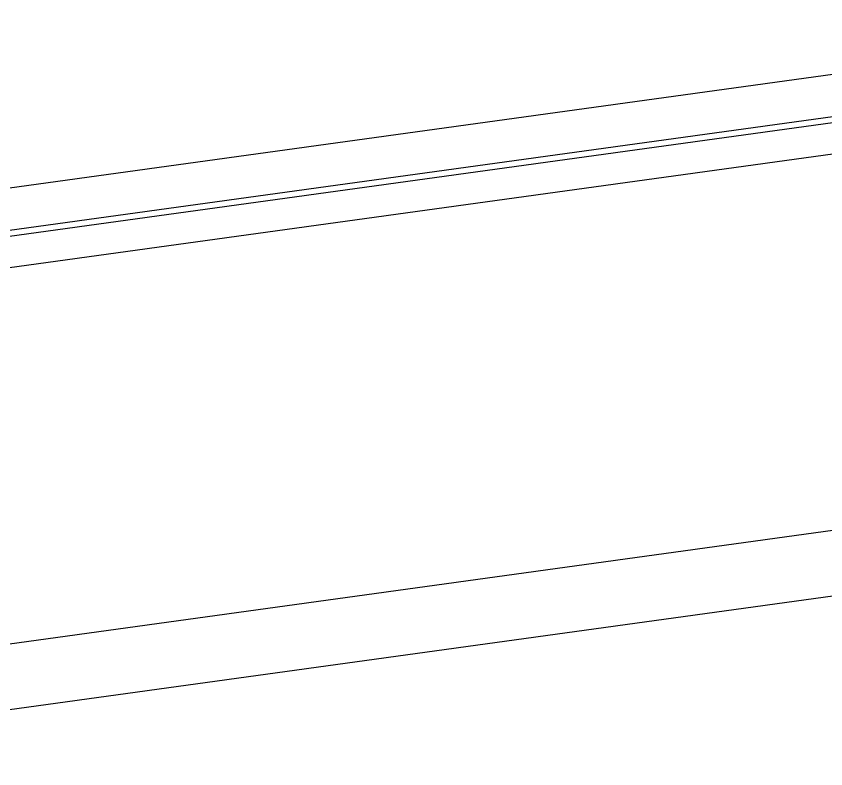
# Model space of a CAD drawing. Extents: x 2162 to 2434, y 31 to 217.
# Drawn here: x 2226.42 to 2254.94, y 49.1 to 75.6 of the extents above; entities that cross this region are included whole.
import ezdxf

# ---------------------------------------------------------------- set-up
doc = ezdxf.new("R2010")
doc.units = 0
doc.header["$LTSCALE"] = 30.734
doc.header["$MEASUREMENT"] = 0
doc.layers.get('0').update_dxf_attribs({"linetype": 'CONTINUOUS'})

msp = doc.modelspace()

# ---------------------------------------------------------------- linework, layer by layer
at = {"color": 7, "linetype": 'Continuous'}
for p, q in [((2216.496, 66.729), (2280.73, 75.596)), ((2280.895, 75.397), (2216.66, 66.53)), ((2214.415, 67.924), (2261.101, 74.369)), ((2281.145, 74.329), (2216.911, 65.461)), ((2287.017, 61.879), (2211.804, 51.496)), ((2286.645, 59.518), (2211.157, 49.097))]:
    msp.add_line(p, q, dxfattribs=at)

doc.saveas('drawing.dxf')
